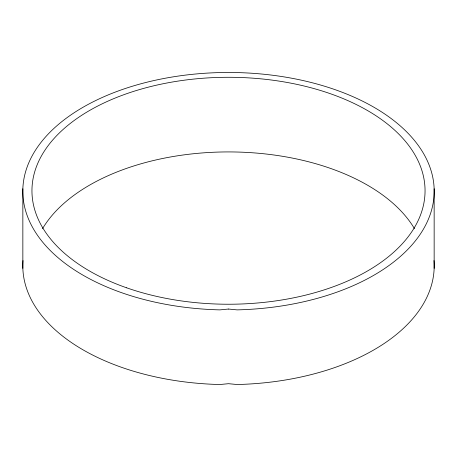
<?xml version="1.0" encoding="UTF-8"?>
<svg xmlns="http://www.w3.org/2000/svg" width="457" height="457" viewBox="0 0 457 457"><rect width="100%" height="100%" fill="white"/><g stroke="black" fill="none" stroke-linecap="round" stroke-linejoin="round"><path stroke-width="0.69" d="M434.15 188.741L434.15 268.362M22.85 188.741L22.85 268.362M433.99 260.547A205.696 118.757 0 0 1 237.114 384.526L228.5 383.691L219.886 384.526A205.696 118.757 0 0 1 23.01 260.547M42.547 228.649A196.556 113.479 0 0 1 228.5 151.924A196.556 113.479 0 0 1 414.453 228.649M228.5 309.046L219.886 309.88A205.696 118.757 0 0 1 51.818 130.422A205.696 118.757 0 0 1 405.182 130.422A205.696 118.757 0 0 1 237.114 309.88L228.5 309.046M126.68 287.824A196.556 113.479 0 0 0 425.01 193.134A196.556 113.479 0 0 0 133.81 91.32A196.556 113.479 0 0 0 126.68 287.824"/></g></svg>
